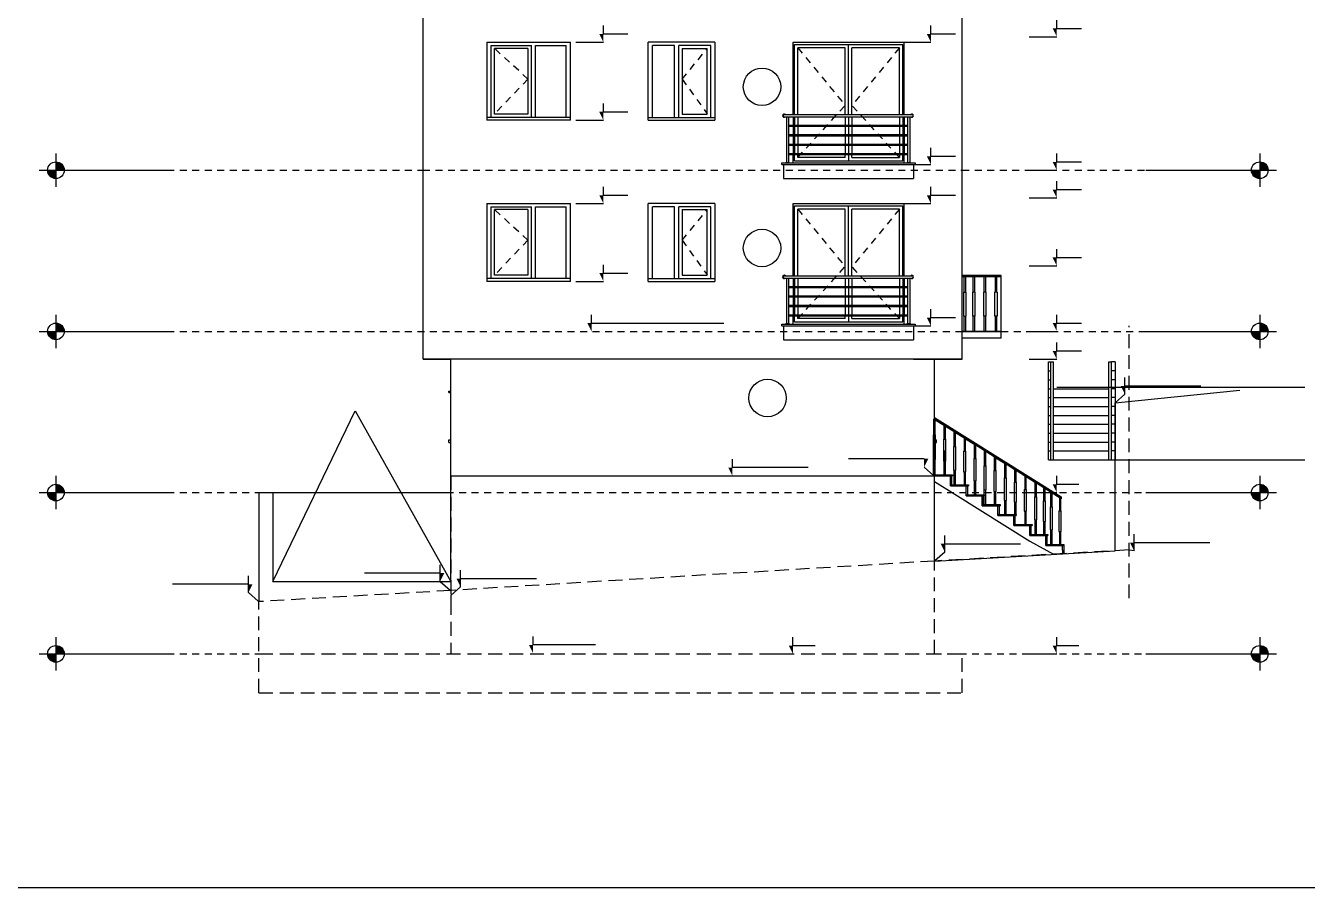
# Model space of a CAD drawing. Header units: metres. Extents: x -220 to 294, y -29 to 18.
# Drawn here: x 76.47 to 99.53, y -12 to 3.5 of the extents above; entities that cross this region are included whole.
import ezdxf

# ---------------------------------------------------------------- set-up
doc = ezdxf.new("R2010")
doc.units = ezdxf.units.M
doc.header["$MEASUREMENT"] = 0
doc.linetypes.add('DASHED2', pattern=[0.375, 0.25, -0.125])
doc.linetypes.add('DASHED4', pattern=[0.1875, 0.125, -0.0625])
for name, color, linetype in [('Cember', 7, 'Continuous'), ('Cizgi', 7, 'Continuous'), ('Kesit_Kot', 7, 'Continuous'), ('Standart', 7, 'Continuous'), ('Tarama', 7, 'Continuous')]:
    doc.layers.add(name, color=color, linetype=linetype)

msp = doc.modelspace()

# ---------------------------------------------------------------- hatches: boundary and pattern name
at = {"layer": 'Kesit_Kot', "linetype": 'Continuous', "lineweight": -3}
for points in [[(86.865, 3.2), (86.79, 3.35), (86.865, 3.35)], [(92.755, 3.2), (92.68, 3.35), (92.755, 3.35)], [(95.019, 3.3), (94.944, 3.45), (95.019, 3.45)], [(86.865, 1.8), (86.79, 1.95), (86.865, 1.95)], [(92.755, 1), (92.68, 1.15), (92.755, 1.15)], [(95.019, 0.9), (94.944, 1.05), (95.019, 1.05)], [(95.019, 0.4), (94.944, 0.55), (95.019, 0.55)], [(86.865, 0.3), (86.79, 0.45), (86.865, 0.45)], [(92.755, 0.3), (92.68, 0.45), (92.755, 0.45)], [(95.019, -0.82), (94.944, -0.67), (95.019, -0.67)], [(86.865, -1.1), (86.79, -0.95), (86.865, -0.95)], [(92.755, -1.9), (92.68, -1.75), (92.755, -1.75)], [(95.019, -2), (94.944, -1.85), (95.019, -1.85)], [(95.019, -2.5), (94.944, -2.35), (95.019, -2.35)], [(96.245, -3.129), (96.17, -2.979), (96.245, -2.979)], [(92.632, -4.44), (92.707, -4.29), (92.632, -4.29)], [(89.185, -4.6), (89.11, -4.45), (89.185, -4.45)], [(95.019, -4.9), (94.944, -4.75), (95.019, -4.75)], [(93.005, -5.97), (92.93, -5.82), (93.005, -5.82)], [(96.409, -5.949), (96.334, -5.799), (96.409, -5.799)], [(83.928, -6.497), (84.003, -6.347), (83.928, -6.347)], [(84.295, -6.595), (84.22, -6.445), (84.295, -6.445)], [(80.478, -6.697), (80.553, -6.547), (80.478, -6.547)], [(90.272, -7.8), (90.197, -7.65), (90.272, -7.65)], [(95.019, -7.8), (94.944, -7.65), (95.019, -7.65)]]:
    msp.add_hatch(color=216, dxfattribs=at).paths.add_polyline_path(points)
at = {"layer": 'Standart', "linetype": 'Continuous', "lineweight": -3}
for points in [[(86.651, -2), (86.576, -1.85), (86.651, -1.85)], [(85.6, -7.79), (85.525, -7.64), (85.6, -7.64)]]:
    msp.add_hatch(color=216, dxfattribs=at).paths.add_polyline_path(points)
at = {"layer": 'Tarama', "linetype": 'Continuous', "lineweight": -3}
for points in [[(77.167, 0.9), (77.166, 0.917), (77.163, 0.933), (77.159, 0.95), (77.152, 0.965), (77.144, 0.98), (77.134, 0.994), (77.123, 1.006), (77.111, 1.017), (77.097, 1.027), (77.082, 1.035), (77.067, 1.042), (77.05, 1.046), (77.034, 1.049), (77.017, 1.05), (77.017, 0.9)], [(98.82, 0.9), (98.819, 0.917), (98.817, 0.933), (98.812, 0.95), (98.805, 0.965), (98.797, 0.98), (98.788, 0.994), (98.776, 1.006), (98.764, 1.017), (98.75, 1.027), (98.735, 1.035), (98.72, 1.042), (98.704, 1.046), (98.687, 1.049), (98.67, 1.05), (98.67, 0.9)], [(76.867, 0.9), (76.868, 0.883), (76.871, 0.867), (76.875, 0.85), (76.882, 0.835), (76.89, 0.82), (76.9, 0.806), (76.911, 0.794), (76.923, 0.783), (76.937, 0.773), (76.952, 0.765), (76.967, 0.758), (76.984, 0.754), (77, 0.751), (77.017, 0.75), (77.017, 0.9)], [(98.52, 0.9), (98.521, 0.883), (98.524, 0.867), (98.529, 0.85), (98.535, 0.835), (98.543, 0.82), (98.553, 0.806), (98.564, 0.794), (98.577, 0.783), (98.59, 0.773), (98.605, 0.765), (98.621, 0.758), (98.637, 0.754), (98.653, 0.751), (98.67, 0.75), (98.67, 0.9)], [(76.867, -2), (76.868, -2.017), (76.871, -2.033), (76.875, -2.05), (76.882, -2.065), (76.89, -2.08), (76.9, -2.094), (76.911, -2.106), (76.923, -2.117), (76.937, -2.127), (76.952, -2.135), (76.967, -2.142), (76.984, -2.146), (77, -2.149), (77.017, -2.15), (77.017, -2)], [(77.167, -2), (77.166, -1.983), (77.163, -1.967), (77.159, -1.95), (77.152, -1.935), (77.144, -1.92), (77.134, -1.906), (77.123, -1.894), (77.111, -1.883), (77.097, -1.873), (77.082, -1.865), (77.067, -1.858), (77.05, -1.854), (77.034, -1.851), (77.017, -1.85), (77.017, -2)], [(98.52, -2), (98.521, -2.017), (98.524, -2.033), (98.529, -2.05), (98.535, -2.065), (98.543, -2.08), (98.553, -2.094), (98.564, -2.106), (98.577, -2.117), (98.59, -2.127), (98.605, -2.135), (98.621, -2.142), (98.637, -2.146), (98.653, -2.149), (98.67, -2.15), (98.67, -2)], [(98.82, -2), (98.819, -1.983), (98.817, -1.967), (98.812, -1.95), (98.805, -1.935), (98.797, -1.92), (98.788, -1.906), (98.776, -1.894), (98.764, -1.883), (98.75, -1.873), (98.735, -1.865), (98.72, -1.858), (98.704, -1.854), (98.687, -1.851), (98.67, -1.85), (98.67, -2)], [(77.167, -4.9), (77.166, -4.883), (77.163, -4.867), (77.159, -4.85), (77.152, -4.835), (77.144, -4.82), (77.134, -4.806), (77.123, -4.794), (77.111, -4.783), (77.097, -4.773), (77.082, -4.765), (77.067, -4.758), (77.05, -4.754), (77.034, -4.751), (77.017, -4.75), (77.017, -4.9)], [(98.82, -4.9), (98.819, -4.883), (98.817, -4.867), (98.812, -4.85), (98.805, -4.835), (98.797, -4.82), (98.788, -4.806), (98.776, -4.794), (98.764, -4.783), (98.75, -4.773), (98.735, -4.765), (98.72, -4.758), (98.704, -4.754), (98.687, -4.751), (98.67, -4.75), (98.67, -4.9)], [(76.867, -4.9), (76.868, -4.917), (76.871, -4.933), (76.875, -4.95), (76.882, -4.965), (76.89, -4.98), (76.9, -4.994), (76.911, -5.006), (76.923, -5.017), (76.937, -5.027), (76.952, -5.035), (76.967, -5.042), (76.984, -5.046), (77, -5.049), (77.017, -5.05), (77.017, -4.9)], [(98.52, -4.9), (98.521, -4.917), (98.524, -4.933), (98.529, -4.95), (98.535, -4.965), (98.543, -4.98), (98.553, -4.994), (98.564, -5.006), (98.577, -5.017), (98.59, -5.027), (98.605, -5.035), (98.621, -5.042), (98.637, -5.046), (98.653, -5.049), (98.67, -5.05), (98.67, -4.9)], [(76.867, -7.8), (76.868, -7.817), (76.871, -7.833), (76.875, -7.85), (76.882, -7.865), (76.89, -7.88), (76.9, -7.894), (76.911, -7.906), (76.923, -7.917), (76.937, -7.927), (76.952, -7.935), (76.967, -7.942), (76.984, -7.946), (77, -7.949), (77.017, -7.95), (77.017, -7.8)], [(77.167, -7.8), (77.166, -7.783), (77.163, -7.767), (77.159, -7.75), (77.152, -7.735), (77.144, -7.72), (77.134, -7.706), (77.123, -7.694), (77.111, -7.683), (77.097, -7.673), (77.082, -7.665), (77.067, -7.658), (77.05, -7.654), (77.034, -7.651), (77.017, -7.65), (77.017, -7.8)], [(98.52, -7.8), (98.521, -7.817), (98.524, -7.833), (98.529, -7.85), (98.535, -7.865), (98.543, -7.88), (98.553, -7.894), (98.564, -7.906), (98.577, -7.917), (98.59, -7.927), (98.605, -7.935), (98.621, -7.942), (98.637, -7.946), (98.653, -7.949), (98.67, -7.95), (98.67, -7.8)], [(98.82, -7.8), (98.819, -7.783), (98.817, -7.767), (98.812, -7.75), (98.805, -7.735), (98.797, -7.72), (98.788, -7.706), (98.776, -7.694), (98.764, -7.683), (98.75, -7.673), (98.735, -7.665), (98.72, -7.658), (98.704, -7.654), (98.687, -7.651), (98.67, -7.65), (98.67, -7.8)]]:
    msp.add_hatch(color=216, dxfattribs=at).paths.add_polyline_path(points)

# ---------------------------------------------------------------- linework, layer by layer
at = {"layer": 'Cember', "color": 237, "linetype": 'Continuous', "lineweight": -3}
for centre in [(89.717, 2.4), (89.717, -0.5), (89.816, -3.198)]:
    msp.add_circle(centre, 0.337, dxfattribs=at)
at = {"layer": 'Cizgi', "color": 158, "linetype": 'Continuous', "lineweight": -3}
for points in [[(83.619, -2.5), (83.619, 12.38)], [(93.319, -2.5), (93.319, 12.38)], [(93.319, -0.86), (93.319, -0.82)], [(93.319, -0.94), (93.319, -0.86)], [(93.319, -2), (93.319, -0.94)], [(83.619, -2.5), (84.119, -2.5)], [(93.319, -2.5), (83.619, -2.5)], [(92.444, -2.5), (93.319, -2.5)]]:
    msp.add_lwpolyline(points, dxfattribs=at)
at = {"layer": 'Cizgi', "color": 118, "linetype": 'Continuous', "lineweight": -3}
for points in [[(84.769, 3.2), (86.269, 3.2)], [(84.769, 3.2), (84.769, 1.8)], [(84.844, 3.14), (85.569, 3.14)], [(84.844, 1.85), (84.844, 3.14)], [(84.906, 1.91), (84.906, 3.09)], [(85.506, 3.09), (84.906, 3.09)], [(85.506, 3.09), (85.506, 1.91)], [(85.569, 1.85), (85.569, 3.14)], [(85.644, 3.14), (86.194, 3.14)], [(85.644, 1.85), (85.644, 3.14)], [(86.194, 1.85), (86.194, 3.14)], [(86.269, 1.8), (86.269, 3.2)], [(86.269, 1.85), (84.769, 1.85)], [(85.506, 1.91), (84.906, 1.91)], [(86.269, 1.8), (84.769, 1.8)], [(84.769, 0.3), (86.269, 0.3)], [(84.769, 0.3), (84.769, -1.1)], [(84.844, 0.24), (85.569, 0.24)], [(84.844, -1.05), (84.844, 0.24)], [(85.569, -1.05), (85.569, 0.24)], [(85.644, 0.24), (86.194, 0.24)], [(85.644, -1.05), (85.644, 0.24)], [(86.194, -1.05), (86.194, 0.24)], [(86.269, -1.1), (86.269, 0.3)], [(84.906, -0.99), (84.906, 0.19)], [(85.506, 0.19), (84.906, 0.19)], [(85.506, 0.19), (85.506, -0.99)], [(86.269, -1.05), (84.769, -1.05)], [(86.269, -1.1), (84.769, -1.1)], [(85.506, -0.99), (84.906, -0.99)], [(94.019, -0.995), (93.319, -0.995)], [(94.019, -1.007), (93.319, -1.007)], [(94.019, -1.02), (93.319, -1.02)], [(93.346, -1.02), (93.346, -1.292)], [(93.375, -1.02), (93.375, -1.292)], [(93.508, -1.02), (93.508, -1.292)], [(93.536, -1.02), (93.536, -1.292)], [(93.708, -1.02), (93.708, -1.292)], [(93.736, -1.02), (93.736, -1.292)], [(93.908, -1.02), (93.908, -1.292)], [(93.936, -1.02), (93.936, -1.292)], [(94.019, -2), (94.019, -0.995)], [(93.339, -1.292), (93.339, -1.728)], [(93.339, -1.292), (93.382, -1.292)], [(93.382, -1.292), (93.382, -1.728)], [(93.544, -1.292), (93.501, -1.292)], [(93.501, -1.292), (93.501, -1.728)], [(93.544, -1.292), (93.544, -1.728)], [(93.744, -1.292), (93.701, -1.292)], [(93.701, -1.292), (93.701, -1.728)], [(93.744, -1.292), (93.744, -1.728)], [(93.944, -1.292), (93.901, -1.292)], [(93.901, -1.292), (93.901, -1.728)], [(93.944, -1.292), (93.944, -1.728)], [(93.319, -2), (93.319, -1.79)], [(93.339, -1.728), (93.382, -1.728)], [(93.346, -1.728), (93.346, -2)], [(93.375, -1.728), (93.375, -2)], [(93.544, -1.728), (93.501, -1.728)], [(93.508, -1.728), (93.508, -2)], [(93.536, -1.728), (93.536, -2)], [(93.744, -1.728), (93.701, -1.728)], [(93.708, -1.728), (93.708, -2)], [(93.736, -1.728), (93.736, -2)], [(93.944, -1.728), (93.901, -1.728)], [(93.908, -1.728), (93.908, -2)], [(93.936, -1.728), (93.936, -2)], [(93.95, -2), (93.319, -2)], [(93.95, -2), (94.019, -2)], [(96.069, -3.285), (98.314, -3.056)], [(96.069, -5.947), (96.069, -3.285)], [(92.819, -6.13), (96.069, -5.947)]]:
    msp.add_lwpolyline(points, dxfattribs=at)
at = {"layer": 'Cizgi', "color": 28, "linetype": 'DASHED4', "lineweight": -3}
for points in [[(85.506, 2.539), (84.906, 3.09)], [(85.506, 2.539), (84.906, 1.915)], [(85.506, -0.361), (84.906, 0.19)], [(85.506, -0.361), (84.906, -0.985)]]:
    msp.add_lwpolyline(points, dxfattribs=at)
at = {"layer": 'Cizgi', "color": 73, "linetype": 'DASHED4', "lineweight": -3}
for points in [[(77.669, 0.9), (83.619, 0.9)], [(83.619, 0.9), (93.319, 0.9)], [(93.319, 0.9), (97.019, 0.9)], [(77.669, -2), (93.319, -2)], [(94.019, -2), (97.019, -2)], [(77.669, -4.9), (80.669, -4.9)], [(80.669, -4.9), (92.819, -4.9)], [(92.819, -4.9), (97.019, -4.9)], [(77.669, -7.8), (80.669, -7.8)], [(92.819, -7.8), (97.019, -7.8)]]:
    msp.add_lwpolyline(points, dxfattribs=at)
at = {"layer": 'Cizgi', "color": 98, "linetype": 'Continuous', "lineweight": -3}
for points in [[(93.319, -2), (93.897, -2)], [(93.897, -2), (94.019, -2)], [(94.019, -2.12), (94.019, -2)], [(94.019, -2.12), (93.319, -2.12)], [(94.869, -2.55), (94.912, -2.55)], [(94.869, -2.55), (94.912, -2.55)], [(94.869, -4.31), (94.869, -2.55)], [(94.869, -2.71), (94.912, -2.71)], [(94.912, -2.55), (94.962, -2.55)], [(94.912, -4.31), (94.912, -2.55)], [(94.962, -4.31), (94.962, -2.55)], [(95.954, -2.55), (96.004, -2.55)], [(95.954, -4.31), (95.954, -2.55)], [(96.069, -2.55), (96.004, -2.55)], [(96.004, -4.31), (96.004, -2.55)], [(96.069, -2.71), (96.004, -2.71)], [(96.069, -2.55), (96.069, -4.31)], [(94.869, -2.87), (94.912, -2.87)], [(96.069, -2.87), (96.004, -2.87)], [(84.081, -3.1), (84.081, -3.077)], [(84.081, -3.077), (84.119, -3.077)], [(84.081, -3.1), (84.119, -3.1)], [(94.869, -3.03), (94.912, -3.03)], [(94.869, -3.19), (94.912, -3.19)], [(94.962, -3.03), (95.954, -3.03)], [(94.962, -3.19), (95.954, -3.19)], [(96.069, -3.03), (96.004, -3.03)], [(96.069, -3.19), (96.004, -3.19)], [(94.869, -3.35), (94.912, -3.35)], [(94.962, -3.35), (95.954, -3.35)], [(96.069, -3.35), (96.004, -3.35)], [(94.869, -3.51), (94.912, -3.51)], [(94.869, -3.67), (94.912, -3.67)], [(94.962, -3.51), (95.954, -3.51)], [(94.962, -3.67), (95.954, -3.67)], [(96.069, -3.51), (96.004, -3.51)], [(96.069, -3.67), (96.004, -3.67)], [(94.869, -3.83), (94.912, -3.83)], [(94.962, -3.83), (95.954, -3.83)], [(96.069, -3.83), (96.004, -3.83)], [(84.081, -4), (84.081, -3.95)], [(84.081, -3.95), (84.119, -3.95)], [(84.081, -4), (84.119, -4)], [(92.819, -3.95), (92.856, -3.95)], [(92.819, -4), (92.856, -4)], [(92.856, -4), (92.856, -3.95)], [(94.869, -3.99), (94.912, -3.99)], [(94.962, -3.99), (95.954, -3.99)], [(96.069, -3.99), (96.004, -3.99)], [(94.869, -4.15), (94.912, -4.15)], [(94.869, -4.31), (96.069, -4.31)], [(94.962, -4.15), (95.954, -4.15)], [(96.069, -4.15), (96.004, -4.15)]]:
    msp.add_lwpolyline(points, dxfattribs=at)
at = {"layer": 'Cizgi', "color": 118, "linetype": 'DASHED2', "lineweight": -3}
for points in [[(94.019, -2), (93.319, -2)], [(84.119, -4.6), (84.119, -7.8)], [(92.819, -7.8), (92.819, -6.13)], [(80.669, -8.5), (80.669, -6.86)], [(80.669, -7.8), (93.319, -7.8)], [(93.319, -8.5), (93.319, -7.8)], [(80.669, -8.5), (93.319, -8.5)]]:
    msp.add_lwpolyline(points, dxfattribs=at)
at = {"layer": 'Cizgi', "color": 1, "linetype": 'DASHED2', "lineweight": -3}
msp.add_lwpolyline([(96.319, -6.8), (96.319, -1.9)], dxfattribs=at)
at = {"layer": 'Cizgi', "color": 7, "linetype": 'Continuous', "lineweight": -3}
for points in [[(84.119, -3.077), (84.119, -2.5)], [(92.819, -3), (92.819, -2.5)], [(84.119, -3.1), (84.119, -3.077)], [(84.119, -3.521), (84.119, -3.1)], [(92.819, -3.256), (92.819, -3)], [(92.819, -3.95), (92.819, -3.256)], [(84.119, -3.77), (84.119, -3.521)], [(92.804, -3.58), (92.804, -3.858)], [(92.804, -3.58), (92.819, -3.58)], [(92.819, -3.549), (92.819, -3.564)], [(92.819, -3.549), (95.097, -4.973)], [(92.819, -3.564), (92.819, -3.58)], [(92.819, -3.564), (95.097, -4.989)], [(92.819, -3.58), (92.833, -3.589)], [(92.833, -3.858), (92.833, -3.589)], [(92.833, -3.589), (93, -3.694)], [(84.119, -3.95), (84.119, -3.77)], [(92.797, -3.858), (92.797, -4.302)], [(92.797, -3.858), (92.804, -3.858)], [(92.804, -3.858), (92.833, -3.858)], [(92.833, -3.858), (92.84, -3.858)], [(92.84, -4.302), (92.84, -3.858)], [(92.986, -3.694), (92.986, -3.94)], [(92.986, -3.694), (93, -3.694)], [(93, -3.694), (93.015, -3.702)], [(93.015, -3.94), (93.015, -3.702)], [(93.015, -3.702), (93.182, -3.807)], [(93.168, -3.807), (93.168, -4.072)], [(93.168, -3.807), (93.182, -3.807)], [(93.182, -3.807), (93.196, -3.816)], [(93.196, -4.072), (93.196, -3.816)], [(93.196, -3.816), (93.364, -3.921)], [(84.119, -4), (84.119, -3.95)], [(84.119, -4.6), (84.119, -4)], [(92.819, -4), (92.819, -3.95)], [(92.819, -4.595), (92.819, -4)], [(92.979, -3.94), (92.979, -4.334)], [(92.979, -3.94), (92.986, -3.94)], [(92.986, -3.94), (93.015, -3.94)], [(93.015, -3.94), (93.022, -3.94)], [(93.022, -4.334), (93.022, -3.94)], [(93.161, -4.072), (93.161, -4.494)], [(93.161, -4.072), (93.168, -4.072)], [(93.168, -4.072), (93.196, -4.072)], [(93.196, -4.072), (93.203, -4.072)], [(93.203, -4.494), (93.203, -4.072)], [(93.35, -3.921), (93.35, -4.154)], [(93.35, -3.921), (93.364, -3.921)], [(93.364, -3.921), (93.378, -3.93)], [(93.378, -4.154), (93.378, -3.93)], [(93.378, -3.93), (93.546, -4.035)], [(93.532, -4.035), (93.532, -4.285)], [(93.532, -4.035), (93.546, -4.035)], [(93.546, -4.035), (93.56, -4.043)], [(93.56, -4.285), (93.56, -4.043)], [(93.56, -4.043), (93.728, -4.148)], [(93.714, -4.148), (93.714, -4.417)], [(93.714, -4.148), (93.728, -4.148)], [(93.728, -4.148), (93.742, -4.157)], [(92.797, -4.302), (92.804, -4.302)], [(92.804, -4.43), (92.804, -4.302)], [(92.804, -4.302), (92.833, -4.302)], [(92.833, -4.58), (92.833, -4.302)], [(92.833, -4.302), (92.84, -4.302)], [(92.979, -4.334), (92.986, -4.334)], [(92.986, -4.334), (92.986, -4.58)], [(92.986, -4.334), (93.015, -4.334)], [(93.015, -4.58), (93.015, -4.334)], [(93.015, -4.334), (93.022, -4.334)], [(93.343, -4.154), (93.343, -4.526)], [(93.343, -4.154), (93.35, -4.154)], [(93.35, -4.154), (93.378, -4.154)], [(93.378, -4.154), (93.385, -4.154)], [(93.385, -4.526), (93.385, -4.154)], [(93.525, -4.285), (93.525, -4.686)], [(93.525, -4.285), (93.532, -4.285)], [(93.532, -4.285), (93.56, -4.285)], [(93.56, -4.285), (93.567, -4.285)], [(93.567, -4.686), (93.567, -4.285)], [(93.742, -4.417), (93.742, -4.157)], [(93.742, -4.157), (93.91, -4.262)], [(93.895, -4.262), (93.895, -4.499)], [(93.895, -4.262), (93.91, -4.262)], [(93.91, -4.262), (93.924, -4.271)], [(93.924, -4.499), (93.924, -4.271)], [(93.924, -4.271), (94.091, -4.375)], [(94.077, -4.375), (94.077, -4.631)], [(94.077, -4.375), (94.091, -4.375)], [(94.091, -4.375), (94.106, -4.384)], [(92.804, -4.58), (92.804, -4.43)], [(92.804, -4.58), (92.819, -4.58)], [(92.819, -4.6), (92.819, -4.58)], [(92.819, -4.58), (92.833, -4.58)], [(92.819, -6.13), (92.819, -4.6)], [(92.819, -4.6), (93.104, -4.6)], [(92.819, -4.7), (92.819, -4.6)], [(92.833, -4.58), (92.986, -4.58)], [(92.986, -4.58), (93.015, -4.58)], [(93.015, -4.58), (93.144, -4.58)], [(93.104, -4.759), (93.104, -4.6)], [(93.104, -4.6), (93.124, -4.6)], [(93.124, -4.6), (93.124, -4.759)], [(93.124, -4.6), (93.144, -4.6)], [(93.144, -4.58), (93.144, -4.6)], [(93.161, -4.494), (93.168, -4.494)], [(93.168, -4.494), (93.168, -4.759)], [(93.168, -4.494), (93.196, -4.494)], [(93.196, -4.759), (93.196, -4.494)], [(93.196, -4.494), (93.203, -4.494)], [(93.343, -4.526), (93.35, -4.526)], [(93.35, -4.526), (93.35, -4.759)], [(93.35, -4.526), (93.378, -4.526)], [(93.378, -4.759), (93.378, -4.526)], [(93.378, -4.526), (93.385, -4.526)], [(93.707, -4.417), (93.707, -4.847)], [(93.707, -4.417), (93.714, -4.417)], [(93.714, -4.417), (93.742, -4.417)], [(93.742, -4.417), (93.749, -4.417)], [(93.749, -4.847), (93.749, -4.417)], [(93.888, -4.499), (93.888, -4.879)], [(93.888, -4.499), (93.895, -4.499)], [(93.895, -4.499), (93.924, -4.499)], [(93.924, -4.499), (93.931, -4.499)], [(93.931, -4.879), (93.931, -4.499)], [(94.106, -4.631), (94.106, -4.384)], [(94.106, -4.384), (94.273, -4.489)], [(94.259, -4.489), (94.259, -4.713)], [(94.259, -4.489), (94.273, -4.489)], [(94.273, -4.489), (94.287, -4.498)], [(94.287, -4.713), (94.287, -4.498)], [(94.287, -4.498), (94.455, -4.603)], [(94.441, -4.603), (94.441, -4.844)], [(94.441, -4.603), (94.455, -4.603)], [(94.455, -4.603), (94.469, -4.612)], [(92.819, -4.7), (93.187, -4.93)], [(93.104, -4.779), (93.104, -4.759)], [(93.104, -4.759), (93.124, -4.759)], [(93.104, -4.779), (93.39, -4.779)], [(93.124, -4.759), (93.168, -4.759)], [(93.168, -4.759), (93.196, -4.759)], [(93.196, -4.759), (93.35, -4.759)], [(93.35, -4.759), (93.378, -4.759)], [(93.378, -4.759), (93.43, -4.759)], [(93.39, -4.937), (93.39, -4.779)], [(93.39, -4.779), (93.41, -4.779)], [(93.41, -4.779), (93.41, -4.937)], [(93.41, -4.779), (93.43, -4.779)], [(93.43, -4.759), (93.43, -4.779)], [(93.525, -4.686), (93.532, -4.686)], [(93.532, -4.686), (93.532, -4.937)], [(93.532, -4.686), (93.56, -4.686)], [(93.56, -4.937), (93.56, -4.686)], [(93.56, -4.686), (93.567, -4.686)], [(94.07, -4.631), (94.07, -5.039)], [(94.07, -4.631), (94.077, -4.631)], [(94.077, -4.631), (94.106, -4.631)], [(94.106, -4.631), (94.113, -4.631)], [(94.113, -5.039), (94.113, -4.631)], [(94.252, -4.713), (94.252, -5.071)], [(94.252, -4.713), (94.259, -4.713)], [(94.259, -4.713), (94.287, -4.713)], [(94.287, -4.713), (94.294, -4.713)], [(94.294, -5.071), (94.294, -4.713)], [(94.469, -4.844), (94.469, -4.612)], [(94.469, -4.612), (94.637, -4.716)], [(94.623, -4.716), (94.623, -4.976)], [(94.623, -4.716), (94.637, -4.716)], [(94.637, -4.716), (94.651, -4.725)], [(94.651, -4.976), (94.651, -4.725)], [(94.651, -4.725), (95.097, -5.004)], [(94.779, -4.814), (94.779, -5.047)], [(94.779, -4.814), (94.793, -4.814)], [(94.793, -4.814), (94.807, -4.823)], [(94.807, -5.047), (94.807, -4.823)], [(94.807, -4.823), (94.819, -4.83)], [(93.187, -4.93), (94.533, -5.771)], [(93.39, -4.957), (93.39, -4.937)], [(93.39, -4.937), (93.41, -4.937)], [(93.39, -4.957), (93.676, -4.957)], [(93.41, -4.937), (93.532, -4.937)], [(93.532, -4.937), (93.56, -4.937)], [(93.56, -4.937), (93.714, -4.937)], [(93.676, -5.116), (93.676, -4.957)], [(93.676, -4.957), (93.696, -4.957)], [(93.696, -4.957), (93.696, -5.116)], [(93.696, -4.957), (93.714, -4.957)], [(93.707, -4.847), (93.714, -4.847)], [(93.714, -4.937), (93.714, -4.847)], [(93.714, -4.847), (93.742, -4.847)], [(93.714, -4.937), (93.716, -4.937)], [(93.714, -5.116), (93.714, -4.957)], [(93.714, -4.957), (93.716, -4.957)], [(93.716, -4.937), (93.716, -4.957)], [(93.742, -5.116), (93.742, -4.847)], [(93.742, -4.847), (93.749, -4.847)], [(93.888, -4.879), (93.895, -4.879)], [(93.895, -4.879), (93.895, -5.116)], [(93.895, -4.879), (93.924, -4.879)], [(93.924, -5.116), (93.924, -4.879)], [(93.924, -4.879), (93.931, -4.879)], [(94.07, -5.039), (94.077, -5.039)], [(94.077, -5.039), (94.077, -5.294)], [(94.077, -5.039), (94.106, -5.039)], [(94.106, -5.294), (94.106, -5.039)], [(94.106, -5.039), (94.113, -5.039)], [(94.252, -5.071), (94.259, -5.071)], [(94.259, -5.071), (94.259, -5.294)], [(94.259, -5.071), (94.287, -5.071)], [(94.287, -5.294), (94.287, -5.071)], [(94.287, -5.071), (94.294, -5.071)], [(94.434, -4.844), (94.434, -5.231)], [(94.434, -4.844), (94.441, -4.844)], [(94.441, -4.844), (94.469, -4.844)], [(94.469, -4.844), (94.476, -4.844)], [(94.476, -5.231), (94.476, -4.844)], [(94.616, -4.976), (94.616, -5.392)], [(94.616, -4.976), (94.623, -4.976)], [(94.623, -4.976), (94.651, -4.976)], [(94.651, -4.976), (94.658, -4.976)], [(94.658, -5.392), (94.658, -4.976)], [(94.772, -5.047), (94.772, -5.419)], [(94.772, -5.047), (94.779, -5.047)], [(94.779, -5.047), (94.807, -5.047)], [(94.807, -5.047), (94.814, -5.047)], [(94.814, -5.419), (94.814, -5.047)], [(94.908, -4.895), (94.908, -5.155)], [(94.937, -5.155), (94.937, -4.904)], [(95.065, -4.993), (95.065, -5.225)], [(95.093, -5.225), (95.093, -5.002)], [(95.097, -4.977), (95.097, -4.993)], [(95.097, -4.993), (95.097, -5.009)], [(93.676, -5.136), (93.676, -5.116)], [(93.676, -5.116), (93.696, -5.116)], [(93.676, -5.136), (93.961, -5.136)], [(93.696, -5.116), (93.714, -5.116)], [(93.714, -5.116), (93.742, -5.116)], [(93.742, -5.116), (93.895, -5.116)], [(93.895, -5.116), (93.924, -5.116)], [(93.924, -5.116), (94.001, -5.116)], [(93.961, -5.294), (93.961, -5.136)], [(93.961, -5.136), (93.981, -5.136)], [(93.961, -5.314), (93.961, -5.294)], [(93.961, -5.294), (93.981, -5.294)], [(93.981, -5.136), (93.981, -5.294)], [(93.981, -5.136), (94.001, -5.136)], [(93.981, -5.294), (94.077, -5.294)], [(94.001, -5.116), (94.001, -5.136)], [(94.077, -5.294), (94.106, -5.294)], [(94.106, -5.294), (94.259, -5.294)], [(94.259, -5.294), (94.287, -5.294)], [(94.287, -5.294), (94.287, -5.314)], [(94.434, -5.231), (94.441, -5.231)], [(94.441, -5.231), (94.441, -5.473)], [(94.441, -5.231), (94.469, -5.231)], [(94.469, -5.473), (94.469, -5.231)], [(94.469, -5.231), (94.476, -5.231)], [(94.901, -5.155), (94.901, -5.57)], [(94.901, -5.155), (94.908, -5.155)], [(94.908, -5.155), (94.937, -5.155)], [(94.937, -5.155), (94.944, -5.155)], [(94.944, -5.57), (94.944, -5.155)], [(95.058, -5.225), (95.058, -5.597)], [(95.058, -5.225), (95.065, -5.225)], [(95.065, -5.225), (95.093, -5.225)], [(95.093, -5.225), (95.1, -5.225)], [(95.1, -5.597), (95.1, -5.225)], [(93.961, -5.314), (94.247, -5.314)], [(94.247, -5.473), (94.247, -5.314)], [(94.247, -5.314), (94.267, -5.314)], [(94.247, -5.493), (94.247, -5.473)], [(94.247, -5.473), (94.267, -5.473)], [(94.247, -5.493), (94.533, -5.493)], [(94.267, -5.314), (94.267, -5.473)], [(94.267, -5.314), (94.287, -5.314)], [(94.267, -5.473), (94.441, -5.473)], [(94.441, -5.473), (94.469, -5.473)], [(94.469, -5.473), (94.573, -5.473)], [(94.533, -5.651), (94.533, -5.493)], [(94.533, -5.493), (94.553, -5.493)], [(94.553, -5.493), (94.553, -5.651)], [(94.553, -5.493), (94.573, -5.493)], [(94.573, -5.473), (94.573, -5.493)], [(94.616, -5.392), (94.623, -5.392)], [(94.623, -5.392), (94.623, -5.651)], [(94.623, -5.392), (94.651, -5.392)], [(94.651, -5.651), (94.651, -5.392)], [(94.651, -5.392), (94.658, -5.392)], [(94.772, -5.419), (94.779, -5.419)], [(94.779, -5.419), (94.779, -5.651)], [(94.779, -5.419), (94.807, -5.419)], [(94.807, -5.651), (94.807, -5.419)], [(94.807, -5.419), (94.814, -5.419)], [(94.533, -5.671), (94.533, -5.651)], [(94.533, -5.651), (94.553, -5.651)], [(94.533, -5.671), (94.819, -5.671)], [(94.553, -5.651), (94.623, -5.651)], [(94.623, -5.651), (94.651, -5.651)], [(94.651, -5.651), (94.779, -5.651)], [(94.779, -5.651), (94.807, -5.651)], [(94.807, -5.651), (94.859, -5.651)], [(94.819, -5.83), (94.819, -5.671)], [(94.819, -5.671), (94.839, -5.671)], [(94.839, -5.671), (94.839, -5.83)], [(94.839, -5.671), (94.859, -5.671)], [(94.859, -5.651), (94.859, -5.671)], [(94.901, -5.57), (94.908, -5.57)], [(94.908, -5.57), (94.908, -5.83)], [(94.908, -5.57), (94.937, -5.57)], [(94.937, -5.83), (94.937, -5.57)], [(94.937, -5.57), (94.944, -5.57)], [(95.058, -5.597), (95.065, -5.597)], [(95.065, -5.597), (95.065, -5.83)], [(95.065, -5.597), (95.093, -5.597)], [(95.093, -5.83), (95.093, -5.597)], [(95.093, -5.597), (95.1, -5.597)], [(94.533, -5.771), (94.962, -6.009)], [(94.839, -5.83), (94.819, -5.83)], [(94.819, -5.85), (94.819, -5.83)], [(94.819, -5.83), (94.839, -5.83)], [(94.819, -5.85), (95.104, -5.85)], [(94.839, -5.83), (94.908, -5.83)], [(94.908, -5.83), (94.937, -5.83)], [(94.937, -5.83), (95.065, -5.83)], [(95.065, -5.83), (95.093, -5.83)], [(95.093, -5.83), (95.144, -5.83)], [(95.104, -5.85), (95.124, -5.85)], [(95.124, -5.85), (95.144, -5.85)], [(95.124, -5.85), (95.144, -5.85)], [(95.124, -5.88), (95.124, -5.85)], [(95.124, -5.886), (95.124, -5.88)], [(95.124, -5.936), (95.124, -5.886)], [(95.124, -5.936), (95.124, -6)], [(95.144, -5.83), (95.144, -5.85)], [(95.144, -5.85), (95.144, -5.999)], [(95.144, -5.966), (95.144, -5.999)]]:
    msp.add_lwpolyline(points, dxfattribs=at)
at = {"layer": 'Cizgi', "color": 1, "linetype": 'Continuous', "lineweight": -3}
for points in [[(95.019, -3), (99.483, -3)], [(95.019, -4.31), (99.483, -4.31)], [(80.917, -4.9), (84.119, -4.9)]]:
    msp.add_lwpolyline(points, dxfattribs=at)
at = {"layer": 'Cizgi', "color": 28, "linetype": 'Continuous', "lineweight": -3}
for points in [[(80.917, -6.5), (82.4, -3.43)], [(82.4, -3.43), (84.119, -6.5)]]:
    msp.add_lwpolyline(points, dxfattribs=at)
at = {"layer": 'Cizgi', "color": 18, "linetype": 'Continuous', "lineweight": -3}
for points in [[(84.119, -4.6), (92.819, -4.6)], [(84.119, -6.5), (84.119, -4.6)], [(80.669, -4.9), (80.917, -4.9)], [(80.669, -4.9), (80.669, -6.86)], [(80.917, -4.9), (80.917, -6.5)], [(80.917, -6.5), (84.119, -6.5)], [(51.917, -12), (163.317, -12)]]:
    msp.add_lwpolyline(points, dxfattribs=at)
at = {"layer": 'Cizgi', "color": 95, "linetype": 'DASHED2', "lineweight": -3}
for points in [[(96.319, -5.93), (92.819, -6.13)], [(92.819, -6.13), (84.119, -6.66)], [(84.119, -6.66), (80.669, -6.86)]]:
    msp.add_lwpolyline(points, dxfattribs=at)
at = {"layer": 'Cizgi', "color": 108, "linetype": 'Continuous', "lineweight": -3}
msp.add_lwpolyline([(84.119, -6.75), (84.119, -6.95)], dxfattribs=at)
at = {"layer": 'Kesit_Kot', "color": 216, "linetype": 'Continuous', "lineweight": -3}
for points in [[(86.865, 3.35), (86.865, 3.5)], [(92.755, 3.35), (92.755, 3.5)], [(95.019, 3.45), (95.019, 3.6)], [(86.865, 3.35), (87.306, 3.35)], [(92.755, 3.35), (93.197, 3.35)], [(94.519, 3.3), (95.019, 3.3)], [(95.019, 3.45), (95.461, 3.45)], [(86.365, 3.2), (86.865, 3.2)], [(92.255, 3.2), (92.755, 3.2)], [(86.865, 1.95), (86.865, 2.1)], [(86.865, 1.95), (87.306, 1.95)], [(86.365, 1.8), (86.865, 1.8)], [(92.755, 1.15), (92.755, 1.3)], [(95.019, 1.05), (95.019, 1.2)], [(92.255, 1), (92.755, 1)], [(92.755, 1.15), (93.197, 1.15)], [(95.019, 1.05), (95.461, 1.05)], [(94.519, 0.9), (95.019, 0.9)], [(95.019, 0.55), (95.019, 0.7)], [(86.865, 0.45), (86.865, 0.6)], [(92.755, 0.45), (92.755, 0.6)], [(95.019, 0.55), (95.461, 0.55)], [(86.365, 0.3), (86.865, 0.3)], [(86.865, 0.45), (87.306, 0.45)], [(92.255, 0.3), (92.755, 0.3)], [(92.755, 0.45), (93.197, 0.45)], [(94.519, 0.4), (95.019, 0.4)], [(95.019, -0.67), (95.019, -0.52)], [(95.019, -0.67), (95.461, -0.67)], [(86.865, -0.95), (86.865, -0.8)], [(94.519, -0.82), (95.019, -0.82)], [(86.365, -1.1), (86.865, -1.1)], [(86.865, -0.95), (87.306, -0.95)], [(92.755, -1.75), (92.755, -1.6)], [(92.755, -1.75), (93.197, -1.75)], [(95.019, -1.85), (95.019, -1.7)], [(92.255, -1.9), (92.755, -1.9)], [(94.519, -2), (95.019, -2)], [(95.019, -1.85), (95.461, -1.85)], [(95.019, -2.35), (95.019, -2.2)], [(94.519, -2.5), (95.019, -2.5)], [(95.019, -2.35), (95.461, -2.35)], [(96.245, -2.979), (96.245, -2.829)], [(96.245, -2.979), (97.608, -2.979)], [(96.245, -3.129), (96.245, -2.979)], [(96.245, -3.129), (96.069, -3.285)], [(93.005, -4.29), (93.005, -4.14)], [(89.185, -4.45), (89.185, -4.3)], [(92.632, -4.29), (91.27, -4.29)], [(93.005, -4.44), (93.005, -4.29)], [(90.547, -4.45), (89.185, -4.45)], [(92.632, -4.44), (92.809, -4.595)], [(95.019, -4.75), (95.019, -4.6)], [(95.019, -4.75), (95.417, -4.75)], [(94.519, -4.9), (95.019, -4.9)], [(93.005, -5.82), (93.005, -5.67)], [(96.409, -5.799), (96.409, -5.649)], [(93.005, -5.97), (92.828, -6.125)], [(93.005, -5.82), (94.367, -5.82)], [(93.005, -5.97), (93.005, -5.82)], [(96.409, -5.949), (96.328, -5.932)], [(96.409, -5.799), (97.771, -5.799)], [(96.409, -5.949), (96.409, -5.799)], [(83.928, -6.347), (83.928, -6.197)], [(80.478, -6.547), (80.478, -6.397)], [(83.928, -6.347), (82.566, -6.347)], [(83.928, -6.497), (83.928, -6.347)], [(84.295, -6.445), (84.295, -6.295)], [(84.295, -6.445), (85.658, -6.445)], [(84.295, -6.595), (84.295, -6.445)], [(80.478, -6.547), (79.116, -6.547)], [(80.478, -6.697), (80.478, -6.547)], [(83.928, -6.497), (84.105, -6.652)], [(84.295, -6.595), (84.119, -6.75)], [(80.478, -6.697), (80.655, -6.852)], [(90.272, -7.65), (90.272, -7.5)], [(95.019, -7.65), (95.019, -7.5)], [(89.772, -7.8), (90.272, -7.8)], [(90.272, -7.65), (90.67, -7.65)], [(94.519, -7.8), (95.019, -7.8)], [(95.019, -7.65), (95.417, -7.65)]]:
    msp.add_lwpolyline(points, dxfattribs=at)
at = {"layer": 'Standart', "color": 118, "linetype": 'Continuous', "lineweight": -3}
for points in [[(87.669, 1.8), (87.669, 3.2)], [(88.869, 3.2), (87.669, 3.2)], [(88.144, 3.14), (87.744, 3.14)], [(87.744, 1.85), (87.744, 3.14)], [(88.144, 1.85), (88.144, 3.14)], [(88.794, 3.14), (88.219, 3.14)], [(88.219, 1.85), (88.219, 3.14)], [(88.281, 3.09), (88.281, 1.91)], [(88.281, 3.09), (88.731, 3.09)], [(88.731, 1.91), (88.731, 3.09)], [(88.794, 1.85), (88.794, 3.14)], [(88.869, 3.2), (88.869, 1.8)], [(90.3, 3.16), (92.248, 3.16)], [(90.3, 1.9), (90.3, 3.16)], [(91.214, 3.1), (90.36, 3.1)], [(90.36, 1.9), (90.36, 3.1)], [(91.214, 1.9), (91.214, 3.1)], [(91.274, 1.9), (91.274, 3.16)], [(92.188, 3.1), (91.334, 3.1)], [(91.334, 1.9), (91.334, 3.1)], [(92.188, 1.9), (92.188, 3.1)], [(92.248, 1.9), (92.248, 3.16)], [(87.669, 1.85), (88.869, 1.85)], [(88.281, 1.91), (88.731, 1.91)], [(90.3, 1.86), (90.3, 1.71)], [(90.36, 1.86), (90.36, 1.71)], [(91.214, 1.86), (91.214, 1.71)], [(91.274, 1.86), (91.274, 1.71)], [(91.334, 1.86), (91.334, 1.71)], [(92.188, 1.86), (92.188, 1.71)], [(92.248, 1.86), (92.248, 1.71)], [(87.669, 1.8), (88.869, 1.8)], [(90.3, 1.69), (90.3, 1.54)], [(90.36, 1.69), (90.36, 1.54)], [(91.214, 1.69), (91.214, 1.54)], [(91.274, 1.69), (91.274, 1.54)], [(91.334, 1.69), (91.334, 1.54)], [(92.188, 1.69), (92.188, 1.54)], [(92.248, 1.69), (92.248, 1.54)], [(90.3, 1.52), (90.3, 1.37)], [(90.36, 1.52), (90.36, 1.37)], [(91.214, 1.52), (91.214, 1.37)], [(91.274, 1.52), (91.274, 1.37)], [(91.334, 1.52), (91.334, 1.37)], [(92.188, 1.52), (92.188, 1.37)], [(92.248, 1.52), (92.248, 1.37)], [(90.3, 1.35), (90.3, 1.201)], [(90.3, 1.07), (90.3, 1.181)], [(90.36, 1.35), (90.36, 1.201)], [(90.36, 1.13), (90.36, 1.181)], [(91.214, 1.35), (91.214, 1.201)], [(91.214, 1.13), (91.214, 1.181)], [(91.274, 1.35), (91.274, 1.201)], [(91.274, 1.181), (91.274, 1.07)], [(91.334, 1.35), (91.334, 1.201)], [(91.334, 1.13), (91.334, 1.181)], [(92.188, 1.35), (92.188, 1.201)], [(92.188, 1.181), (92.188, 1.13)], [(92.248, 1.35), (92.248, 1.201)], [(92.248, 1.07), (92.248, 1.181)], [(90.3, 1.07), (92.248, 1.07)], [(91.214, 1.13), (90.36, 1.13)], [(91.334, 1.13), (92.188, 1.13)], [(87.669, -1.1), (87.669, 0.3)], [(88.869, 0.3), (87.669, 0.3)], [(88.144, 0.24), (87.744, 0.24)], [(87.744, -1.05), (87.744, 0.24)], [(88.144, -1.05), (88.144, 0.24)], [(88.794, 0.24), (88.219, 0.24)], [(88.219, -1.05), (88.219, 0.24)], [(88.794, -1.05), (88.794, 0.24)], [(88.869, 0.3), (88.869, -1.1)], [(90.3, 0.26), (92.248, 0.26)], [(90.3, -1), (90.3, 0.26)], [(91.274, -1), (91.274, 0.26)], [(92.248, -1), (92.248, 0.26)], [(88.281, 0.19), (88.281, -0.99)], [(88.281, 0.19), (88.731, 0.19)], [(88.731, -0.99), (88.731, 0.19)], [(91.214, 0.2), (90.36, 0.2)], [(90.36, -1), (90.36, 0.2)], [(91.214, -1), (91.214, 0.2)], [(92.188, 0.2), (91.334, 0.2)], [(91.334, -1), (91.334, 0.2)], [(92.188, -1), (92.188, 0.2)], [(87.669, -1.05), (88.869, -1.05)], [(87.669, -1.1), (88.869, -1.1)], [(88.281, -0.99), (88.731, -0.99)], [(90.3, -1.04), (90.3, -1.19)], [(90.36, -1.04), (90.36, -1.19)], [(91.214, -1.04), (91.214, -1.19)], [(91.274, -1.04), (91.274, -1.19)], [(91.334, -1.04), (91.334, -1.19)], [(92.188, -1.04), (92.188, -1.19)], [(92.248, -1.04), (92.248, -1.19)], [(90.3, -1.21), (90.3, -1.36)], [(90.3, -1.38), (90.3, -1.53)], [(90.36, -1.21), (90.36, -1.36)], [(90.36, -1.38), (90.36, -1.53)], [(91.214, -1.21), (91.214, -1.36)], [(91.214, -1.38), (91.214, -1.53)], [(91.274, -1.21), (91.274, -1.36)], [(91.274, -1.38), (91.274, -1.53)], [(91.334, -1.21), (91.334, -1.36)], [(91.334, -1.38), (91.334, -1.53)], [(92.188, -1.21), (92.188, -1.36)], [(92.188, -1.38), (92.188, -1.53)], [(92.248, -1.21), (92.248, -1.36)], [(92.248, -1.38), (92.248, -1.53)], [(90.3, -1.55), (90.3, -1.699)], [(90.36, -1.55), (90.36, -1.699)], [(91.214, -1.55), (91.214, -1.699)], [(91.274, -1.55), (91.274, -1.699)], [(91.334, -1.55), (91.334, -1.699)], [(92.188, -1.55), (92.188, -1.699)], [(92.248, -1.55), (92.248, -1.699)], [(90.3, -1.83), (90.3, -1.719)], [(90.3, -1.83), (92.248, -1.83)], [(90.36, -1.77), (90.36, -1.719)], [(91.214, -1.77), (90.36, -1.77)], [(91.214, -1.77), (91.214, -1.719)], [(91.274, -1.719), (91.274, -1.83)], [(91.334, -1.77), (91.334, -1.719)], [(91.334, -1.77), (92.188, -1.77)], [(92.188, -1.719), (92.188, -1.77)], [(92.248, -1.83), (92.248, -1.719)]]:
    msp.add_lwpolyline(points, dxfattribs=at)
at = {"layer": 'Standart', "color": 28, "linetype": 'DASHED4', "lineweight": -3}
for points in [[(88.281, 2.539), (88.731, 3.09)], [(90.36, 3.1), (91.214, 2.065)], [(92.188, 3.1), (91.334, 2.065)], [(88.281, 2.539), (88.731, 1.915)], [(90.36, 1.13), (91.214, 2.065)], [(92.188, 1.13), (91.334, 2.065)], [(88.281, -0.361), (88.731, 0.19)], [(90.36, 0.2), (91.214, -0.835)], [(92.188, 0.2), (91.334, -0.835)], [(88.281, -0.361), (88.731, -0.985)], [(90.36, -1.77), (91.214, -0.835)], [(92.188, -1.77), (91.334, -0.835)]]:
    msp.add_lwpolyline(points, dxfattribs=at)
at = {"layer": 'Standart', "color": 178, "linetype": 'Continuous', "lineweight": -3}
for points in [[(90.274, 3.2), (92.274, 3.2)], [(90.274, 1.9), (90.274, 3.2)], [(92.274, 1.9), (92.274, 3.2)], [(90.274, 1.86), (90.274, 1.71)], [(92.274, 1.86), (92.274, 1.71)], [(90.274, 1.69), (90.274, 1.54)], [(92.274, 1.69), (92.274, 1.54)], [(90.274, 1.52), (90.274, 1.37)], [(92.274, 1.52), (92.274, 1.37)], [(90.274, 1.35), (90.274, 1.201)], [(90.274, 1.03), (90.274, 1.181)], [(92.274, 1.35), (92.274, 1.201)], [(92.274, 1.03), (92.274, 1.181)], [(90.274, 0.3), (92.274, 0.3)], [(90.274, -1), (90.274, 0.3)], [(92.274, -1), (92.274, 0.3)], [(90.274, -1.04), (90.274, -1.19)], [(92.274, -1.04), (92.274, -1.19)], [(90.274, -1.21), (90.274, -1.36)], [(90.274, -1.38), (90.274, -1.53)], [(92.274, -1.21), (92.274, -1.36)], [(92.274, -1.38), (92.274, -1.53)], [(90.274, -1.55), (90.274, -1.699)], [(92.274, -1.55), (92.274, -1.699)], [(90.274, -1.87), (90.274, -1.719)], [(92.274, -1.87), (92.274, -1.719)]]:
    msp.add_lwpolyline(points, dxfattribs=at)
at = {"layer": 'Standart', "color": 198, "linetype": 'Continuous', "lineweight": -3}
for points in [[(90.114, 1.9), (92.414, 1.9)], [(90.115, 1.86), (92.413, 1.86)], [(90.155, 1.86), (90.155, 1.04)], [(90.195, 1.86), (90.195, 1.04)], [(92.333, 1.86), (92.333, 1.04)], [(92.373, 1.86), (92.373, 1.04)], [(90.195, 1.71), (92.333, 1.71)], [(90.195, 1.69), (92.333, 1.69)], [(90.195, 1.54), (92.333, 1.54)], [(90.195, 1.52), (92.333, 1.52)], [(90.195, 1.37), (92.333, 1.37)], [(90.195, 1.35), (92.333, 1.35)], [(90.195, 1.201), (92.333, 1.201)], [(90.195, 1.181), (92.333, 1.181)], [(90.074, 1), (90.074, 1.03)], [(90.074, 1.03), (92.474, 1.03)], [(90.074, 1), (92.474, 1)], [(90.104, 1), (90.104, 0.75)], [(90.145, 1.04), (90.205, 1.04)], [(90.145, 1.04), (90.145, 1.03)], [(90.205, 1.04), (90.205, 1.03)], [(92.323, 1.04), (92.383, 1.04)], [(92.323, 1.04), (92.323, 1.03)], [(92.383, 1.04), (92.383, 1.03)], [(92.444, 1), (92.444, 0.75)], [(92.474, 1.03), (92.474, 1)], [(90.104, 0.75), (92.444, 0.75)], [(90.114, -1), (92.414, -1)], [(90.115, -1.04), (92.413, -1.04)], [(90.155, -1.04), (90.155, -1.86)], [(90.195, -1.04), (90.195, -1.86)], [(92.333, -1.04), (92.333, -1.86)], [(92.373, -1.04), (92.373, -1.86)], [(90.195, -1.19), (92.333, -1.19)], [(90.195, -1.21), (92.333, -1.21)], [(90.195, -1.36), (92.333, -1.36)], [(90.195, -1.38), (92.333, -1.38)], [(90.195, -1.53), (92.333, -1.53)], [(90.195, -1.55), (92.333, -1.55)], [(90.195, -1.699), (92.333, -1.699)], [(90.195, -1.719), (92.333, -1.719)], [(90.074, -1.9), (90.074, -1.87)], [(90.074, -1.87), (92.474, -1.87)], [(90.074, -1.9), (92.474, -1.9)], [(90.104, -1.9), (90.104, -2.15)], [(90.145, -1.86), (90.205, -1.86)], [(90.145, -1.86), (90.145, -1.87)], [(90.205, -1.86), (90.205, -1.87)], [(92.323, -1.86), (92.383, -1.86)], [(92.323, -1.86), (92.323, -1.87)], [(92.383, -1.86), (92.383, -1.87)], [(92.444, -1.9), (92.444, -2.15)], [(92.474, -1.87), (92.474, -1.9)], [(90.104, -2.15), (92.444, -2.15)]]:
    msp.add_lwpolyline(points, dxfattribs=at)
at = {"layer": 'Standart', "color": 216, "linetype": 'Continuous', "lineweight": -3}
for points in [[(77.017, 1.2), (77.017, 0.6)], [(98.67, 1.2), (98.67, 0.6)], [(76.717, 0.9), (77.317, 0.9)], [(77.317, 0.9), (79.069, 0.9)], [(96.619, 0.9), (98.37, 0.9)], [(98.37, 0.9), (98.97, 0.9)], [(77.017, -1.7), (77.017, -2.3)], [(86.651, -1.85), (86.651, -1.7)], [(98.67, -1.7), (98.67, -2.3)], [(76.717, -2), (77.317, -2)], [(77.317, -2), (79.069, -2)], [(86.651, -1.85), (89.029, -1.85)], [(96.619, -2), (98.37, -2)], [(98.37, -2), (98.97, -2)], [(77.017, -4.6), (77.017, -5.2)], [(98.67, -4.6), (98.67, -5.2)], [(76.717, -4.9), (77.317, -4.9)], [(77.317, -4.9), (79.069, -4.9)], [(96.619, -4.9), (98.37, -4.9)], [(98.37, -4.9), (98.97, -4.9)], [(77.017, -7.5), (77.017, -8.1)], [(85.6, -7.64), (85.6, -7.49)], [(98.67, -7.5), (98.67, -8.1)], [(76.717, -7.8), (77.317, -7.8)], [(77.317, -7.8), (79.069, -7.8)], [(86.723, -7.64), (85.6, -7.64)], [(96.619, -7.8), (98.37, -7.8)], [(98.37, -7.8), (98.97, -7.8)]]:
    msp.add_lwpolyline(points, dxfattribs=at)
for centre in [(77.017, 0.9), (98.67, 0.9), (77.017, -2), (98.67, -2), (77.017, -4.9), (98.67, -4.9), (77.017, -7.8), (98.67, -7.8)]:
    msp.add_circle(centre, 0.15, dxfattribs=at)
at = {"layer": 'Standart', "color": 98, "linetype": 'Continuous', "lineweight": -3}
for centre, start, end in [((90.115, 1.88), 41.6226, 318.1897), ((92.413, 1.88), 221.8103, 138.3774), ((90.115, -1.02), 41.6226, 318.1897), ((92.413, -1.02), 221.8103, 138.3774)]:
    msp.add_arc(centre, 0.03, start, end, dxfattribs=at)
at = {"layer": 'Standart', "color": 198, "linetype": 'Continuous', "lineweight": -3}
for centre, start, end in [((90.115, 1.88), 94.9426, 270), ((92.413, 1.88), 270, 85.0574), ((90.115, -1.02), 94.9426, 270), ((92.413, -1.02), 270, 85.0574)]:
    msp.add_arc(centre, 0.02, start, end, dxfattribs=at)

doc.saveas('drawing.dxf')
